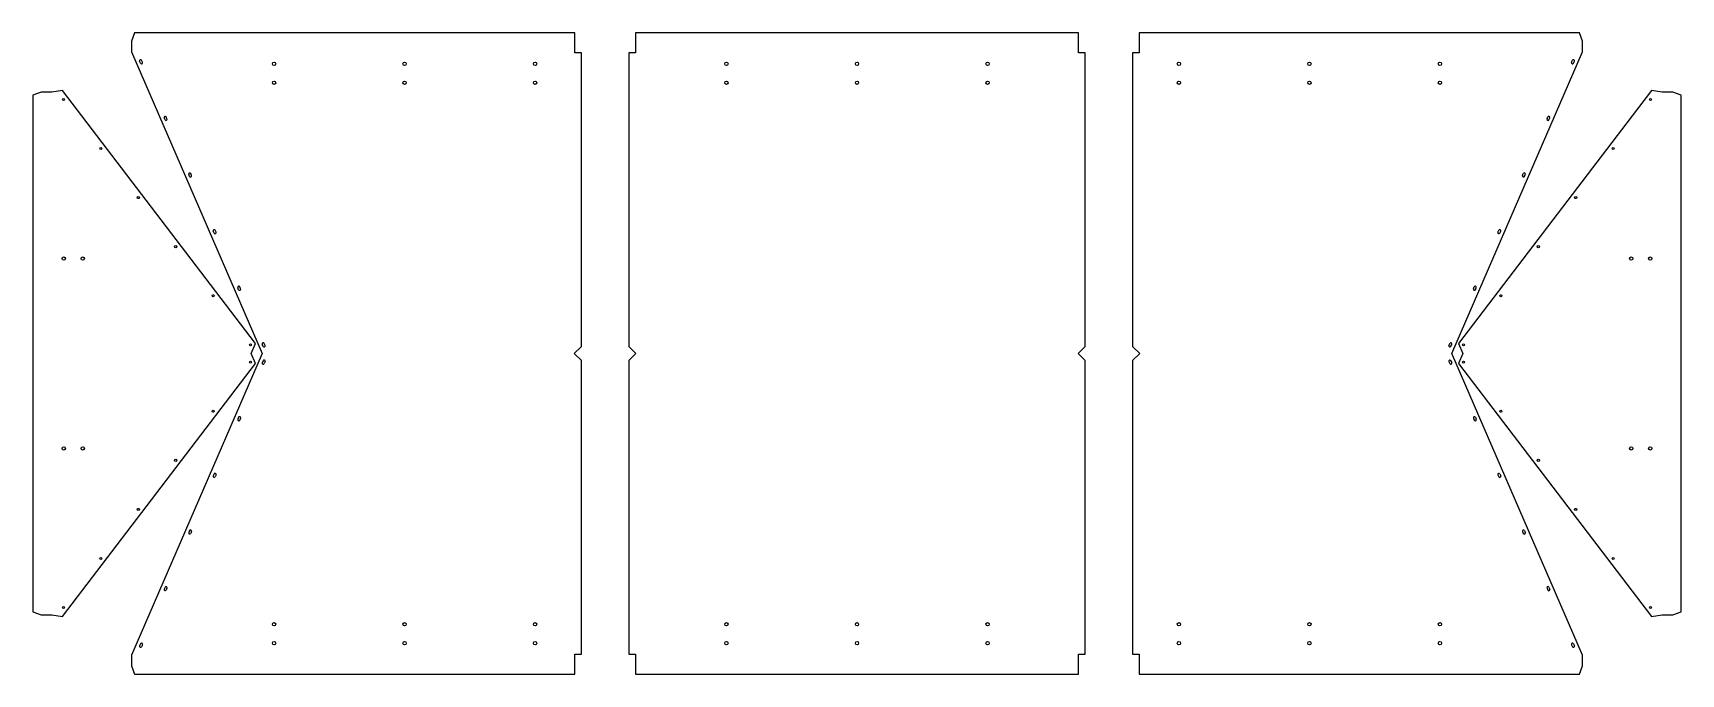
# Model space of a CAD drawing. Header units: millimetres. Extents: x -208 to 3264, y -675 to 675.
import ezdxf

# ---------------------------------------------------------------- set-up
doc = ezdxf.new("R2010")
doc.units = ezdxf.units.MM

msp = doc.modelspace()

# ---------------------------------------------------------------- linework, layer by layer
for p, q in [((6, 675.0893), (0, 658.0893)), ((933.3333, 675.0893), (6, 675.0893)), ((933.3333, 633.0893), (933.3333, 675.0893)), ((1061.3333, 675.0893), (1061.3333, 633.0893)), ((1994.6667, 675.0893), (1061.3333, 675.0893)), ((1994.6667, 633.0893), (1994.6667, 675.0893)), ((2122.6667, 675.0893), (2122.6667, 633.0893)), ((3050, 675.0893), (2122.6667, 675.0893)), ((3056, 658.0893), (3050, 675.0893)), ((0, 658.0893), (0, 635.0893)), ((0, 635.0893), (275.1715, 0)), ((947.3333, 633.0893), (933.3333, 633.0893)), ((947.3333, 15), (947.3333, 633.0893)), ((1061.3333, 633.0893), (1047.3333, 633.0893)), ((1047.3333, 633.0893), (1047.3333, 15)), ((2008.6667, 633.0893), (1994.6667, 633.0893)), ((2008.6667, 15), (2008.6667, 633.0893)), ((2122.6667, 633.0893), (2108.6667, 633.0893)), ((2108.6667, 633.0893), (2108.6667, 15)), ((2780.8285, 0), (3056, 635.0893)), ((3056, 635.0893), (3056, 658.0893)), ((18.6463, 611.5477), (16.8573, 615.6768)), ((22.7754, 613.3367), (20.9863, 617.4658)), ((3033.2246, 613.3367), (3035.0137, 617.4658)), ((3037.3537, 611.5477), (3039.1427, 615.6768)), ((-190.8826, 550.3382), (-207.8826, 544.3382)), ((-207.8826, 544.3382), (-207.8826, -544.3382)), ((-167.8826, 550.3382), (-190.8826, 550.3382)), ((-145.7111, 554.2477), (-167.8826, 550.3382)), ((260.7885, 21.2755), (-145.7111, 554.2477)), ((3201.7111, 554.2477), (2795.2115, 21.2755)), ((3223.8826, 550.3382), (3201.7111, 554.2477)), ((3246.8826, 550.3382), (3223.8826, 550.3382)), ((3263.8826, 544.3382), (3246.8826, 550.3382)), ((3263.8826, -544.3382), (3263.8826, 544.3382)), ((70.3299, 492.2631), (68.5409, 496.3922)), ((74.459, 494.0522), (72.6699, 498.1813)), ((2981.541, 494.0522), (2983.3301, 498.1813)), ((2985.6701, 492.2631), (2987.4591, 496.3922)), ((122.0135, 372.9786), (120.2245, 377.1077)), ((126.1426, 374.7676), (124.3536, 378.8967)), ((2929.8574, 374.7676), (2931.6464, 378.8967)), ((2933.9865, 372.9786), (2935.7755, 377.1077)), ((173.6971, 253.694), (171.9081, 257.8231)), ((177.8262, 255.4831), (176.0372, 259.6122)), ((2878.1738, 255.4831), (2879.9628, 259.6122)), ((2882.3029, 253.694), (2884.0919, 257.8231)), ((229.5098, 136.1985), (227.7208, 140.3276)), ((2826.4902, 136.1985), (2828.2792, 140.3276)), ((225.3807, 134.4095), (223.5917, 138.5386)), ((2830.6193, 134.4095), (2832.4083, 138.5386)), ((275.1715, 0), (0, -635.0893)), ((251.8621, 0), (260.7885, 21.2755)), ((260.7885, -21.2755), (251.8621, 0)), ((277.0644, 15.1249), (275.2753, 19.254)), ((281.1934, 16.914), (279.4044, 21.0431)), ((932.3333, 0), (947.3333, 15)), ((947.3333, -15), (932.3333, 0)), ((1047.3333, 15), (1062.3333, 0)), ((1062.3333, 0), (1047.3333, -15)), ((1993.6667, 0), (2008.6667, 15)), ((2008.6667, -15), (1993.6667, 0)), ((2108.6667, 15), (2123.6667, 0)), ((2123.6667, 0), (2108.6667, -15)), ((2774.8066, 16.914), (2776.5956, 21.0431)), ((2778.9356, 15.1249), (2780.7247, 19.254)), ((3056, -635.0893), (2780.8285, 0)), ((2795.2115, 21.2755), (2804.1379, 0)), ((2804.1379, 0), (2795.2115, -21.2755)), ((-145.7111, -554.2477), (260.7885, -21.2755)), ((277.0644, -15.1249), (275.2753, -19.254)), ((281.1934, -16.914), (279.4044, -21.0431)), ((947.3333, -633.0893), (947.3333, -15)), ((1047.3333, -15), (1047.3333, -633.0893)), ((2008.6667, -633.0893), (2008.6667, -15)), ((2108.6667, -15), (2108.6667, -633.0893)), ((2774.8066, -16.914), (2776.5956, -21.0431)), ((2778.9356, -15.1249), (2780.7247, -19.254)), ((2795.2115, -21.2755), (3201.7111, -554.2477)), ((225.3807, -134.4095), (223.5917, -138.5386)), ((229.5098, -136.1985), (227.7208, -140.3276)), ((2826.4902, -136.1985), (2828.2792, -140.3276)), ((2830.6193, -134.4095), (2832.4083, -138.5386)), ((173.6971, -253.694), (171.9081, -257.8231)), ((177.8262, -255.4831), (176.0372, -259.6122)), ((2878.1738, -255.4831), (2879.9628, -259.6122)), ((2882.3029, -253.694), (2884.0919, -257.8231)), ((122.0135, -372.9786), (120.2245, -377.1077)), ((126.1426, -374.7676), (124.3536, -378.8967)), ((2929.8574, -374.7676), (2931.6464, -378.8967)), ((2933.9865, -372.9786), (2935.7755, -377.1077)), ((70.3299, -492.2631), (68.5409, -496.3922)), ((74.459, -494.0522), (72.6699, -498.1813)), ((2981.541, -494.0522), (2983.3301, -498.1813)), ((2985.6701, -492.2631), (2987.4591, -496.3922)), ((-207.8826, -544.3382), (-190.8826, -550.3382)), ((-190.8826, -550.3382), (-167.8826, -550.3382)), ((-167.8826, -550.3382), (-145.7111, -554.2477)), ((3201.7111, -554.2477), (3223.8826, -550.3382)), ((3223.8826, -550.3382), (3246.8826, -550.3382)), ((3246.8826, -550.3382), (3263.8826, -544.3382)), ((18.6463, -611.5477), (16.8573, -615.6768)), ((22.7754, -613.3367), (20.9863, -617.4658)), ((3033.2246, -613.3367), (3035.0137, -617.4658)), ((3037.3537, -611.5477), (3039.1427, -615.6768)), ((0, -635.0893), (0, -658.0893)), ((0, -658.0893), (6, -675.0893)), ((933.3333, -675.0893), (933.3333, -633.0893)), ((933.3333, -633.0893), (947.3333, -633.0893)), ((1047.3333, -633.0893), (1061.3333, -633.0893)), ((1061.3333, -633.0893), (1061.3333, -675.0893)), ((1994.6667, -675.0893), (1994.6667, -633.0893)), ((1994.6667, -633.0893), (2008.6667, -633.0893)), ((2108.6667, -633.0893), (2122.6667, -633.0893)), ((2122.6667, -633.0893), (2122.6667, -675.0893)), ((3050, -675.0893), (3056, -658.0893)), ((3056, -658.0893), (3056, -635.0893)), ((6, -675.0893), (933.3333, -675.0893)), ((1061.3333, -675.0893), (1994.6667, -675.0893)), ((2122.6667, -675.0893), (3050, -675.0893))]:
    msp.add_line(p, q)
for centre, radius in [((300, 610.0893), 3.5), ((575, 610.0893), 3.5), ((850, 610.0893), 3.5), ((1253, 610.0893), 3.5), ((1528, 610.0893), 3.5), ((1803, 610.0893), 3.5), ((2206, 610.0893), 3.5), ((2481, 610.0893), 3.5), ((2756, 610.0893), 3.5), ((300, 570.0893), 3.5), ((575, 570.0893), 3.5), ((850, 570.0893), 3.5), ((1253, 570.0893), 3.5), ((1528, 570.0893), 3.5), ((1803, 570.0893), 3.5), ((2206, 570.0893), 3.5), ((2481, 570.0893), 3.5), ((2756, 570.0893), 3.5), ((-143.7003, 535.1217), 2.25), ((3199.7003, 535.1217), 2.25), ((-64.8624, 431.7554), 2.25), ((3120.8624, 431.7554), 2.25), ((13.9754, 328.389), 2.25), ((3042.0246, 328.389), 2.25), ((92.8132, 225.0227), 2.25), ((2963.1868, 225.0227), 2.25), ((-142.8826, 200), 3.5), ((-102.8826, 200), 3.5), ((3158.8826, 200), 3.5), ((3198.8826, 200), 3.5), ((171.651, 121.6564), 2.25), ((2884.349, 121.6564), 2.25), ((250.4889, 18.2901), 2.25), ((2805.5111, 18.2901), 2.25), ((250.4889, -18.2901), 2.25), ((2805.5111, -18.2901), 2.25), ((171.651, -121.6564), 2.25), ((2884.349, -121.6564), 2.25), ((-142.8826, -200), 3.5), ((-102.8826, -200), 3.5), ((3158.8826, -200), 3.5), ((3198.8826, -200), 3.5), ((92.8132, -225.0227), 2.25), ((2963.1868, -225.0227), 2.25), ((13.9754, -328.389), 2.25), ((3042.0246, -328.389), 2.25), ((-64.8624, -431.7554), 2.25), ((3120.8624, -431.7554), 2.25), ((-143.7003, -535.1217), 2.25), ((3199.7003, -535.1217), 2.25), ((300, -570.0893), 3.5), ((575, -570.0893), 3.5), ((850, -570.0893), 3.5), ((1253, -570.0893), 3.5), ((1528, -570.0893), 3.5), ((1803, -570.0893), 3.5), ((2206, -570.0893), 3.5), ((2481, -570.0893), 3.5), ((2756, -570.0893), 3.5), ((300, -610.0893), 3.5), ((575, -610.0893), 3.5), ((850, -610.0893), 3.5), ((1253, -610.0893), 3.5), ((1528, -610.0893), 3.5), ((1803, -610.0893), 3.5), ((2206, -610.0893), 3.5), ((2481, -610.0893), 3.5), ((2756, -610.0893), 3.5)]:
    msp.add_circle(centre, radius)
for centre, start, end in [((18.9218, 616.5713), 23.4261, 203.4261), ((20.7108, 612.4422), 203.4261, 23.4261), ((3035.2892, 612.4422), 156.5739, 336.5739), ((3037.0782, 616.5713), 336.5739, 156.5739), ((70.6054, 497.2867), 23.4261, 203.4261), ((72.3945, 493.1577), 203.4261, 23.4261), ((2983.6055, 493.1577), 156.5739, 336.5739), ((2985.3946, 497.2867), 336.5739, 156.5739), ((122.289, 378.0022), 23.4261, 203.4261), ((124.0781, 373.8731), 203.4261, 23.4261), ((2931.9219, 373.8731), 156.5739, 336.5739), ((2933.711, 378.0022), 336.5739, 156.5739), ((173.9726, 258.7176), 23.4261, 203.4261), ((175.7617, 254.5886), 203.4261, 23.4261), ((2880.2383, 254.5886), 156.5739, 336.5739), ((2882.0274, 258.7176), 336.5739, 156.5739), ((225.6562, 139.4331), 23.4261, 203.4261), ((2830.3438, 139.4331), 336.5739, 156.5739), ((227.4453, 135.304), 203.4261, 23.4261), ((2828.5547, 135.304), 156.5739, 336.5739), ((277.3399, 20.1485), 23.4261, 203.4261), ((279.1289, 16.0195), 203.4261, 23.4261), ((2776.8711, 16.0195), 156.5739, 336.5739), ((2778.6601, 20.1485), 336.5739, 156.5739), ((277.3399, -20.1485), 156.5739, 336.5739), ((279.1289, -16.0195), 336.5739, 156.5739), ((2776.8711, -16.0195), 23.4261, 203.4261), ((2778.6601, -20.1485), 203.4261, 23.4261), ((225.6562, -139.4331), 156.5739, 336.5739), ((227.4453, -135.304), 336.5739, 156.5739), ((2828.5547, -135.304), 23.4261, 203.4261), ((2830.3438, -139.4331), 203.4261, 23.4261), ((173.9726, -258.7176), 156.5739, 336.5739), ((175.7617, -254.5886), 336.5739, 156.5739), ((2880.2383, -254.5886), 23.4261, 203.4261), ((2882.0274, -258.7176), 203.4261, 23.4261), ((122.289, -378.0022), 156.5739, 336.5739), ((124.0781, -373.8731), 336.5739, 156.5739), ((2931.9219, -373.8731), 23.4261, 203.4261), ((2933.711, -378.0022), 203.4261, 23.4261), ((70.6054, -497.2867), 156.5739, 336.5739), ((72.3945, -493.1577), 336.5739, 156.5739), ((2983.6055, -493.1577), 23.4261, 203.4261), ((2985.3946, -497.2867), 203.4261, 23.4261), ((18.9218, -616.5713), 156.5739, 336.5739), ((20.7108, -612.4422), 336.5739, 156.5739), ((3035.2892, -612.4422), 23.4261, 203.4261), ((3037.0782, -616.5713), 203.4261, 23.4261)]:
    msp.add_arc(centre, 2.25, start, end)

doc.saveas('drawing.dxf')
